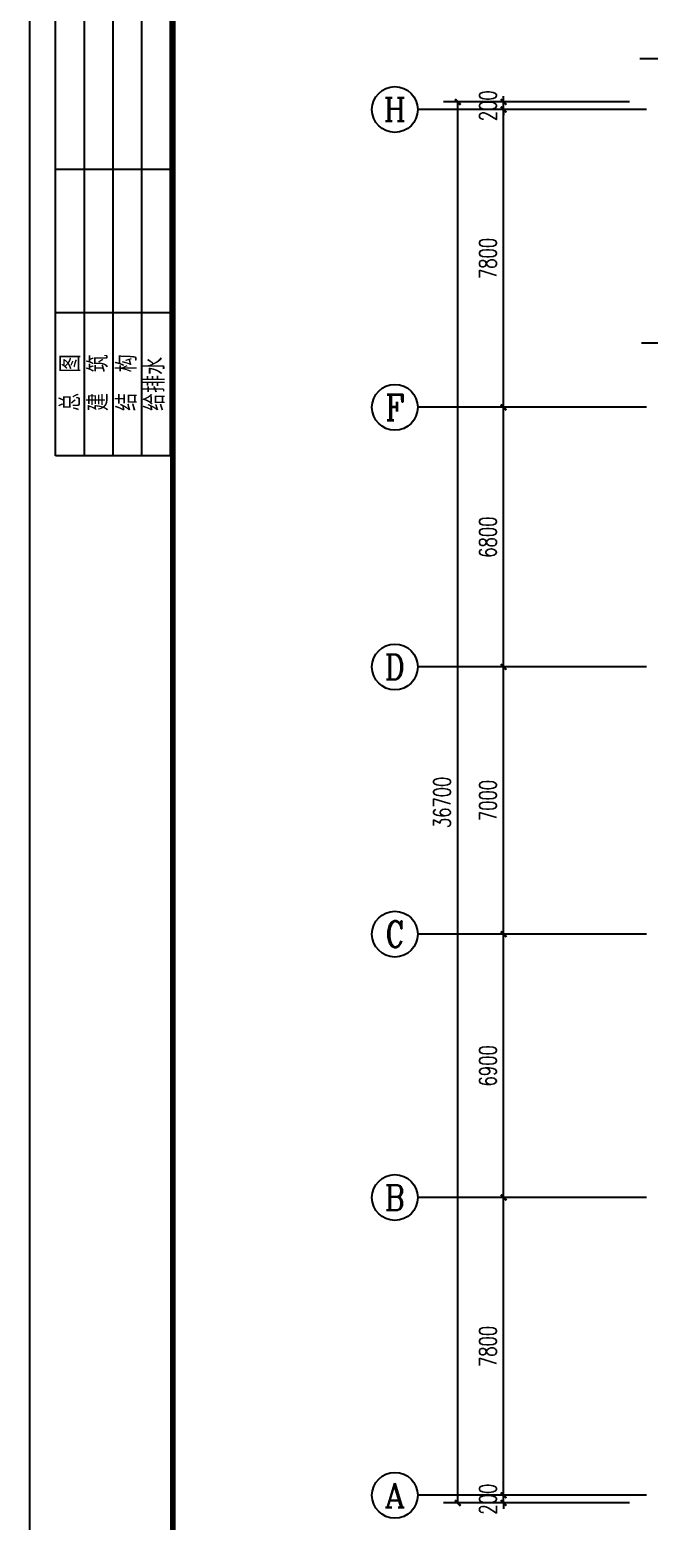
# Model space of a CAD drawing. Extents: x -70335 to 1144202, y 0 to 1100440.
# Drawn here: x -70335 to -54099, y 423931 to 462997 of the extents above; entities that cross this region are included whole.
import ezdxf
from ezdxf.enums import TextEntityAlignment as Align

# ---------------------------------------------------------------- set-up
doc = ezdxf.new("R2010")
doc.units = 0
doc.header["$LTSCALE"] = 1000
for name, color, linetype in [('3-建筑', 7, 'Continuous'), ('AXIS_TEXT', 7, 'Continuous'), ('BTTK', 7, 'Continuous'), ('PUB_TITLE', 4, 'Continuous'), ('改过图层标记', 3, 'Continuous'), ('标注-', 4, 'Continuous')]:
    doc.layers.add(name, color=color, linetype=linetype)
doc.styles.add('_TCH_AXIS', font='COMPLEX', dxfattribs={"bigfont": 'GBCBIG'})
doc.styles.add('_TCH_DIM_T3', font='SIMPLEX', dxfattribs={"width": 0.705882, "bigfont": 'GBCBIG'})
doc.styles.add('COMPLEX', font='COMPLEX')
doc.styles.add('HZ(TK)', font='geniso.shx', dxfattribs={"width": 0.9, "bigfont": 'hztxt.shx'})
doc.dimstyles.new('_TCH_ARCH&&150', dxfattribs={"dimtxt": 446.25, "dimasz": 150, "dimexe": 375, "dimexo": 450, "dimgap": 189.375, "dimtad": 1, "dimdec": 0, "dimzin": 0, "dimdsep": 46, "dimtxsty": '_TCH_DIM_T3', "dimblk": 'ARCHTICK', "dimcen": 0.09, "dimclrt": 7, "dimazin": 2, "dimtfac": 1, "dimtdec": 0, "dimtix": 1, "dimtmove": 2, "dimatfit": 3, "dimfxl": 1, "dimtolj": 1, "dimtzin": 0, "dimarcsym": 0})

# ---------------------------------------------------------------- blocks, each defined once
blk = doc.blocks.new('vhtemplate_2019年新竖式图框_A1_1_2', base_point=(-420.5, 0))
at = {"layer": 'PUB_TITLE'}
for p, q in [((-416, 384.5), (-416, 584.5)), ((-411, 584.5), (-411, 384.5)), ((-406, 584.5), (-406, 384.5)), ((-401, 584.5), (-401, 384.5)), ((-396, 584.5), (-396, 384.5)), ((-396, 434.5), (-416, 434.5)), ((-396, 409.5), (-416, 409.5)), ((-396, 384.5), (-416, 384.5))]:
    blk.add_line(p, q, dxfattribs=at)
at = {"layer": 'PUB_TITLE', "color": 7}
blk.add_lwpolyline([(-420.5, 594), (841, 594), (841, 0), (-420.5, 0)], close=True, dxfattribs=at)
at = {"layer": 'PUB_TITLE', "const_width": 1}
blk.add_lwpolyline([(-395.5, 10), (831, 10), (831, 584), (-395.5, 584)], close=True, dxfattribs=at)
at = {"layer": 'BTTK', "color": 4, "style": 'HZ(TK)', "width": 0.9}
for tag, p in [('合作单位', (796, 511.5)), ('建设单位', (796, 209.5)), ('工程名称', (796, 176.5)), ('子项名称', (806, 160)), ('图纸名称', (796, 141))]:
    blk.add_attdef(tag, text='', height=3.5, dxfattribs=at).set_placement(p, align=Align.MIDDLE_CENTER)
for tag, p in [('注册证书号', (808.5, 279)), ('注册印章号', (808.5, 271)), ('设计号', (806, 193)), ('图别', (789.75, 34)), ('图号', (822.25, 34)), ('版本号', (789.75, 26)), ('日期', (822.25, 26))]:
    blk.add_attdef(tag, text='', height=3.5, dxfattribs=at).set_placement(p, align=Align.MIDDLE)
at = {"layer": 'PUB_TITLE', "style": 'HZ(TK)', "width": 0.9}
for s, p in [('总  图', (-411.68, 392.34)), ('建  筑', (-406.8, 392.34)), ('结  构', (-401.8, 392.34)), ('给排水', (-396.93, 392.34))]:
    blk.add_text(s, height=3.5, rotation=90, dxfattribs=at).set_placement(p)
blk = doc.blocks.new('_ArchTick')
at = {"color": 0, "linetype": 'ByBlock', "const_width": 0.4}
blk.add_lwpolyline([(-0.5, -0.5), (0.5, 0.5)], dxfattribs=at)
blk = doc.blocks.new('*D2421')
at = {"layer": '3-建筑', "color": 0, "lineweight": -2, "transparency": 16777216}
for p, q in [((-57915, 424608), (-57915, 424758)), ((-54615, 424608), (-58290, 424608)), ((-54615, 424408), (-58290, 424408)), ((-57915, 424408), (-57915, 424608)), ((-57915, 424408), (-57915, 424258))]:
    blk.add_line(p, q, dxfattribs=at)
at = {"layer": 'Defpoints', "color": 0, "transparency": 16777216}
for p in [(-57915, 424608), (-54165, 424608), (-54165, 424408)]:
    blk.add_point(p, dxfattribs=at)
at = {"layer": '3-建筑', "color": 0, "lineweight": -2, "transparency": 16777216, "xscale": 150, "yscale": 150, "zscale": 150}
for p, rotation in [((-57915, 424608), 270), ((-57915, 424408), 90)]:
    blk.add_blockref('_ArchTick', p, dxfattribs=dict(at, rotation=rotation))
at = {"layer": '3-建筑', "color": 7, "transparency": 16777216, "insert": (-58328, 424508), "char_height": 446.2, "attachment_point": 5, "rotation": 90, "style": '_TCH_DIM_T3'}
blk.add_mtext('\\A1;200', dxfattribs=at)
blk = doc.blocks.new('*D2422')
at = {"layer": '3-建筑', "color": 0, "lineweight": -2, "transparency": 16777216}
for p, q in [((-54615, 432408), (-58290, 432408)), ((-57915, 424608), (-57915, 432408)), ((-54615, 424608), (-58290, 424608))]:
    blk.add_line(p, q, dxfattribs=at)
at = {"layer": 'Defpoints', "color": 0, "transparency": 16777216}
for p in [(-57915, 432408), (-54165, 432408), (-54165, 424608)]:
    blk.add_point(p, dxfattribs=at)
at = {"layer": '3-建筑', "color": 0, "lineweight": -2, "transparency": 16777216, "xscale": 150, "yscale": 150, "zscale": 150}
for p, rotation in [((-57915, 432408), 90), ((-57915, 424608), 270)]:
    blk.add_blockref('_ArchTick', p, dxfattribs=dict(at, rotation=rotation))
at = {"layer": '3-建筑', "color": 7, "transparency": 16777216, "insert": (-58328, 428508), "char_height": 446.2, "attachment_point": 5, "rotation": 90, "style": '_TCH_DIM_T3'}
blk.add_mtext('\\A1;7800', dxfattribs=at)
blk = doc.blocks.new('*D2423')
at = {"layer": '3-建筑', "color": 0, "lineweight": -2, "transparency": 16777216}
for p, q in [((-54615, 439308), (-58290, 439308)), ((-57915, 432408), (-57915, 439308)), ((-54615, 432408), (-58290, 432408))]:
    blk.add_line(p, q, dxfattribs=at)
at = {"layer": 'Defpoints', "color": 0, "transparency": 16777216}
for p in [(-57915, 439308), (-54165, 439308), (-54165, 432408)]:
    blk.add_point(p, dxfattribs=at)
at = {"layer": '3-建筑', "color": 0, "lineweight": -2, "transparency": 16777216, "xscale": 150, "yscale": 150, "zscale": 150}
for p, rotation in [((-57915, 439308), 90), ((-57915, 432408), 270)]:
    blk.add_blockref('_ArchTick', p, dxfattribs=dict(at, rotation=rotation))
at = {"layer": '3-建筑', "color": 7, "transparency": 16777216, "insert": (-58328, 435858), "char_height": 446.2, "attachment_point": 5, "rotation": 90, "style": '_TCH_DIM_T3'}
blk.add_mtext('\\A1;6900', dxfattribs=at)
blk = doc.blocks.new('*D2424')
at = {"layer": '3-建筑', "color": 0, "lineweight": -2, "transparency": 16777216}
for p, q in [((-54615, 446308), (-58290, 446308)), ((-57915, 439308), (-57915, 446308)), ((-54615, 439308), (-58290, 439308))]:
    blk.add_line(p, q, dxfattribs=at)
at = {"layer": 'Defpoints', "color": 0, "transparency": 16777216}
for p in [(-57915, 446308), (-54165, 446308), (-54165, 439308)]:
    blk.add_point(p, dxfattribs=at)
at = {"layer": '3-建筑', "color": 0, "lineweight": -2, "transparency": 16777216, "xscale": 150, "yscale": 150, "zscale": 150}
for p, rotation in [((-57915, 446308), 90), ((-57915, 439308), 270)]:
    blk.add_blockref('_ArchTick', p, dxfattribs=dict(at, rotation=rotation))
at = {"layer": '3-建筑', "color": 7, "transparency": 16777216, "insert": (-58328, 442808), "char_height": 446.2, "attachment_point": 5, "rotation": 90, "style": '_TCH_DIM_T3'}
blk.add_mtext('\\A1;7000', dxfattribs=at)
blk = doc.blocks.new('*D2425')
at = {"layer": '3-建筑', "color": 0, "lineweight": -2, "transparency": 16777216}
for p, q in [((-54615, 453108), (-58290, 453108)), ((-57915, 446308), (-57915, 453108)), ((-54615, 446308), (-58290, 446308))]:
    blk.add_line(p, q, dxfattribs=at)
at = {"layer": 'Defpoints', "color": 0, "transparency": 16777216}
for p in [(-57915, 453108), (-54165, 453108), (-54165, 446308)]:
    blk.add_point(p, dxfattribs=at)
at = {"layer": '3-建筑', "color": 0, "lineweight": -2, "transparency": 16777216, "xscale": 150, "yscale": 150, "zscale": 150}
for p, rotation in [((-57915, 453108), 90), ((-57915, 446308), 270)]:
    blk.add_blockref('_ArchTick', p, dxfattribs=dict(at, rotation=rotation))
at = {"layer": '3-建筑', "color": 7, "transparency": 16777216, "insert": (-58328, 449708), "char_height": 446.2, "attachment_point": 5, "rotation": 90, "style": '_TCH_DIM_T3'}
blk.add_mtext('\\A1;6800', dxfattribs=at)
blk = doc.blocks.new('*D2426')
at = {"layer": '3-建筑', "color": 0, "lineweight": -2, "transparency": 16777216}
for p, q in [((-54615, 460908), (-58290, 460908)), ((-57915, 453108), (-57915, 460908)), ((-54615, 453108), (-58290, 453108))]:
    blk.add_line(p, q, dxfattribs=at)
at = {"layer": 'Defpoints', "color": 0, "transparency": 16777216}
for p in [(-57915, 460908), (-54165, 460908), (-54165, 453108)]:
    blk.add_point(p, dxfattribs=at)
at = {"layer": '3-建筑', "color": 0, "lineweight": -2, "transparency": 16777216, "xscale": 150, "yscale": 150, "zscale": 150}
for p, rotation in [((-57915, 460908), 90), ((-57915, 453108), 270)]:
    blk.add_blockref('_ArchTick', p, dxfattribs=dict(at, rotation=rotation))
at = {"layer": '3-建筑', "color": 7, "transparency": 16777216, "insert": (-58328, 457008), "char_height": 446.2, "attachment_point": 5, "rotation": 90, "style": '_TCH_DIM_T3'}
blk.add_mtext('\\A1;7800', dxfattribs=at)
blk = doc.blocks.new('*D2427')
at = {"layer": '3-建筑', "color": 0, "lineweight": -2, "transparency": 16777216}
for p, q in [((-54615, 461108), (-58290, 461108)), ((-57915, 461108), (-57915, 461258)), ((-57915, 460908), (-57915, 461108)), ((-54615, 460908), (-58290, 460908)), ((-57915, 460908), (-57915, 460758))]:
    blk.add_line(p, q, dxfattribs=at)
at = {"layer": 'Defpoints', "color": 0, "transparency": 16777216}
for p in [(-57915, 461108), (-54165, 461108), (-54165, 460908)]:
    blk.add_point(p, dxfattribs=at)
at = {"layer": '3-建筑', "color": 0, "lineweight": -2, "transparency": 16777216, "xscale": 150, "yscale": 150, "zscale": 150}
for p, rotation in [((-57915, 461108), 270), ((-57915, 460908), 90)]:
    blk.add_blockref('_ArchTick', p, dxfattribs=dict(at, rotation=rotation))
at = {"layer": '3-建筑', "color": 7, "transparency": 16777216, "insert": (-58328, 461008), "char_height": 446.2, "attachment_point": 5, "rotation": 90, "style": '_TCH_DIM_T3'}
blk.add_mtext('\\A1;200', dxfattribs=at)
blk = doc.blocks.new('*D2428')
at = {"layer": '3-建筑', "color": 0, "lineweight": -2, "transparency": 16777216}
for p, q in [((-54615, 461108), (-59490, 461108)), ((-59115, 424408), (-59115, 461108)), ((-54615, 424408), (-59490, 424408))]:
    blk.add_line(p, q, dxfattribs=at)
at = {"layer": 'Defpoints', "color": 0, "transparency": 16777216}
for p in [(-59115, 461108), (-54165, 461108), (-54165, 424408)]:
    blk.add_point(p, dxfattribs=at)
at = {"layer": '3-建筑', "color": 0, "lineweight": -2, "transparency": 16777216, "xscale": 150, "yscale": 150, "zscale": 150}
for p, rotation in [((-59115, 461108), 90), ((-59115, 424408), 270)]:
    blk.add_blockref('_ArchTick', p, dxfattribs=dict(at, rotation=rotation))
at = {"layer": '3-建筑', "color": 7, "transparency": 16777216, "insert": (-59528, 442758), "char_height": 446.2, "attachment_point": 5, "rotation": 90, "style": '_TCH_DIM_T3'}
blk.add_mtext('\\A1;36700', dxfattribs=at)
blk = doc.blocks.new('_AXISO')
blk.add_circle((0, 0), 0.5)
at = {"layer": 'AXIS_TEXT', "style": 'COMPLEX', "width": 1.041667}
blk.add_attdef('A', text='', height=0.56, dxfattribs=at).set_placement((-0.25, -0.28), (0.25, -0.28), align=Align.FIT)

msp = doc.modelspace()

# ---------------------------------------------------------------- linework, layer by layer
at = {"layer": '3-建筑'}
for p, q in [((-54165.4, 460908.2), (-60165.4, 460908.2)), ((-54165.4, 453108.2), (-60165.4, 453108.2)), ((-54165.4, 446308.2), (-60165.4, 446308.2)), ((-54165.4, 439308.2), (-60165.4, 439308.2)), ((-54165.4, 432408.2), (-60165.4, 432408.2)), ((-54165.4, 424608.2), (-60165.4, 424608.2))]:
    msp.add_line(p, q, dxfattribs=at)
at = {"layer": '标注-', "color": 2}
for p, q in [((-51292.3, 462232.6), (-54341.1, 462232.6)), ((-50566.1, 454786), (-54297.4, 454786))]:
    msp.add_line(p, q, dxfattribs=at)

# ---------------------------------------------------------------- block references
at = {"layer": '3-建筑'}
ref = msp.add_blockref('_AXISO', (-60765.4, 460908.2), dxfattribs=dict(at, xscale=1200, yscale=1200, zscale=1200))
ref.add_attrib('A', 'H', dxfattribs={"layer": 'AXIS_TEXT', "height": 608.3, "style": '_TCH_AXIS'}).set_placement((-61055, 460604.1), (-60475.7, 460604.1), align=Align.FIT)
ref = msp.add_blockref('_AXISO', (-60765.4, 453108.2), dxfattribs=dict(at, xscale=1200, yscale=1200, zscale=1200))
ref.add_attrib('A', 'F', dxfattribs={"layer": 'AXIS_TEXT', "height": 668.2, "style": '_TCH_AXIS'}).set_placement((-61019.9, 452774.1), (-60510.8, 452774.1), align=Align.FIT)
ref = msp.add_blockref('_AXISO', (-60765.4, 446308.2), dxfattribs=dict(at, xscale=1200, yscale=1200, zscale=1200))
ref.add_attrib('A', 'D', dxfattribs={"layer": 'AXIS_TEXT', "height": 652.9, "style": '_TCH_AXIS'}).set_placement((-61029.6, 445981.8), (-60501.1, 445981.8), align=Align.FIT)
ref = msp.add_blockref('_AXISO', (-60765.4, 439308.2), dxfattribs=dict(at, xscale=1200, yscale=1200, zscale=1200))
ref.add_attrib('A', 'C', dxfattribs={"layer": 'AXIS_TEXT', "height": 683.5, "style": '_TCH_AXIS'}).set_placement((-61009.5, 438966.4), (-60521.2, 438966.4), align=Align.FIT)
ref = msp.add_blockref('_AXISO', (-60765.4, 432408.2), dxfattribs=dict(at, xscale=1200, yscale=1200, zscale=1200))
ref.add_attrib('A', 'B', dxfattribs={"layer": 'AXIS_TEXT', "height": 652.9, "style": '_TCH_AXIS'}).set_placement((-61029.6, 432081.8), (-60501.1, 432081.8), align=Align.FIT)
ref = msp.add_blockref('_AXISO', (-60765.4, 424608.2), dxfattribs=dict(at, xscale=1200, yscale=1200, zscale=1200))
ref.add_attrib('A', 'A', dxfattribs={"layer": 'AXIS_TEXT', "height": 637.8, "style": '_TCH_AXIS'}).set_placement((-61038.7, 424289.3), (-60492, 424289.3), align=Align.FIT)
at = {"layer": '改过图层标记', "xscale": 150, "yscale": 150, "zscale": 150}
msp.add_blockref('vhtemplate_2019年新竖式图框_A1_1_2', (-70334.9, 394160.1), dxfattribs=at)

# ---------------------------------------------------------------- dimensions: what is measured, and where the dimension line sits
at = {"layer": '3-建筑'}
for p1, p2, distance, picture, middle in [((-54165.4, 460908.2), (-54165.4, 461108.2), 3750, '*D2427', (-58327.9, 461008.2)), ((-54165.4, 424408.2), (-54165.4, 461108.2), 4950, '*D2428', (-59527.9, 442758.2)), ((-54165.4, 453108.2), (-54165.4, 460908.2), 3750, '*D2426', (-58327.9, 457008.2)), ((-54165.4, 446308.2), (-54165.4, 453108.2), 3750, '*D2425', (-58327.9, 449708.2)), ((-54165.4, 439308.2), (-54165.4, 446308.2), 3750, '*D2424', (-58327.9, 442808.2)), ((-54165.4, 432408.2), (-54165.4, 439308.2), 3750, '*D2423', (-58327.9, 435858.2)), ((-54165.4, 424608.2), (-54165.4, 432408.2), 3750, '*D2422', (-58327.9, 428508.2)), ((-54165.4, 424408.2), (-54165.4, 424608.2), 3750, '*D2421', (-58327.9, 424508.2))]:
    dim = msp.add_aligned_dim(p1=p1, p2=p2, distance=distance, dimstyle='_TCH_ARCH&&150', dxfattribs=at)
    dim.commit()
    dim.dimension.update_dxf_attribs({"geometry": picture, "text_midpoint": middle})

doc.saveas('drawing.dxf')
